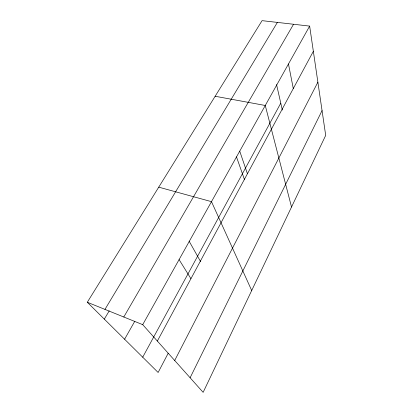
<?xml version="1.0" encoding="UTF-8"?>
<svg xmlns="http://www.w3.org/2000/svg" width="413" height="413" viewBox="0 0 413 413"><rect width="100%" height="100%" fill="white"/><g stroke="black" fill="none" stroke-linecap="round" stroke-linejoin="round"><path stroke-width="0.62" d="M190.109 377.756L322.057 110.586M174.699 360.492L317.881 82.166M168.194 353.244L158.127 372.48L87.303 302.259L262.074 20.65L309.647 26.107L325.697 135.371L203.134 392.35L142.712 324.654L87.303 302.259M157.353 341.061L313.348 51.295M142.717 357.193L280.773 103.162M142.712 324.654L309.647 26.107M124.587 339.223L134.772 321.278M123.786 317.008L293.545 24.259M104.308 319.12L109.238 310.855M104.959 309.399L277.371 22.405M215.147 96.26L265.265 105.48L291.521 207.027M158.737 187.156L211.487 201.658L251.698 290.53M179.082 259.607L190.93 278.687M189.108 241.161L200.661 261.703M236.473 156.852L244.558 179.825M239.726 151.148L247.423 173.754M276.565 84.593L282.332 110.044M288.47 63.979L293.287 88.552"/></g></svg>
